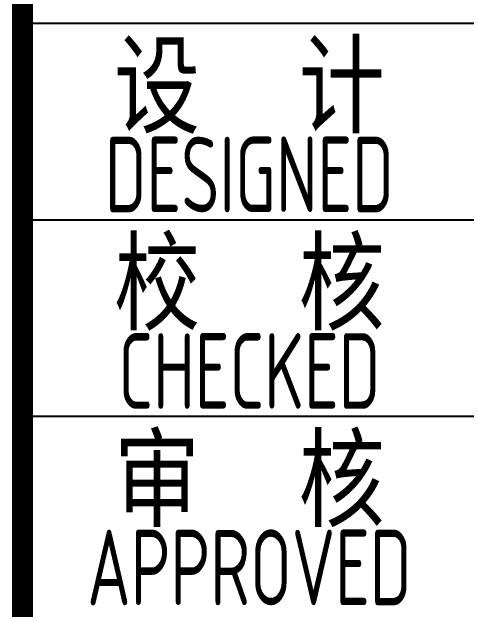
# Model space of a CAD drawing. Extents: x 4689302 to 7068445, y -422737 to 2032183.
# Drawn here: x 4729172 to 4730674, y -359525 to -357550 of the extents above; entities that cross this region are included whole.
import ezdxf
from ezdxf.enums import TextEntityAlignment as Align

# ---------------------------------------------------------------- set-up
doc = ezdxf.new("R2010")
doc.units = 0
doc.header["$LTSCALE"] = 1000
doc.header["$MEASUREMENT"] = 0
doc.layers.get('0').update_dxf_attribs({"linetype": 'CONTINUOUS'})
doc.styles.add('AHD_TQ', font='sceie.shx', dxfattribs={"bigfont": 'sceic.shx'})

msp = doc.modelspace()

# ---------------------------------------------------------------- linework, layer by layer
for p, q in [((4729207.2, -357587.3), (4740207.2, -357587.3)), ((4729207.2, -358237.3), (4734707.2, -358237.3)), ((4729207.2, -358887.3), (4734707.2, -358887.3))]:
    msp.add_line(p, q)
at = {"const_width": 70}
msp.add_lwpolyline([(4729207.2, -355837.3), (4729207.2, -361837.3)], dxfattribs=at)

# ---------------------------------------------------------------- texts
at = {"style": 'AHD_TQ'}
for s, p in [('设  计', (4729957.2, -357787.3)), ('校  核', (4729957.2, -358437.3)), ('审  核', (4729957.2, -359087.3))]:
    msp.add_text(s, height=300, dxfattribs=at).set_placement(p, align=Align.MIDDLE)
at = {"style": 'AHD_TQ', "width": 0.75}
for s, p in [('DESIGNED', (4729957.2, -358087.3)), ('CHECKED', (4729957.2, -358737.3)), ('APPROVED', (4729957.2, -359387.3))]:
    msp.add_text(s, height=250, dxfattribs=at).set_placement(p, align=Align.MIDDLE)

doc.saveas('drawing.dxf')
